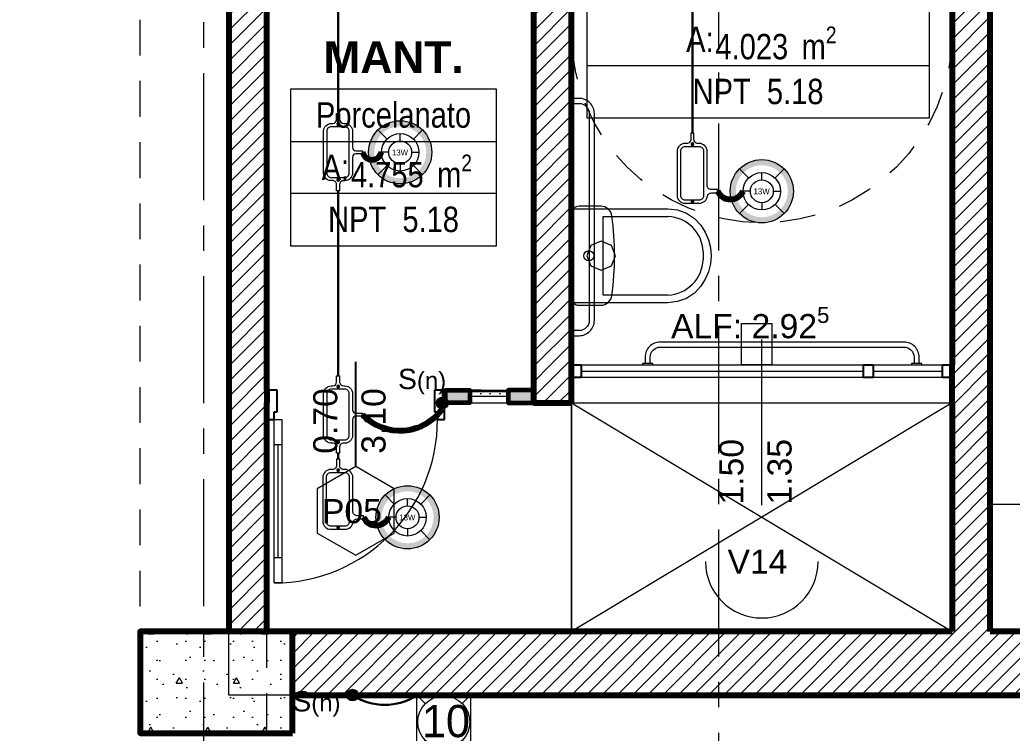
# Model space of a CAD drawing. Header units: inches. Extents: x -38 to 5698, y -33 to 92.
# Drawn here: x 136.096 to 140.007, y 11.3 to 14.11 of the extents above; entities that cross this region are included whole.
import ezdxf
from ezdxf.lldxf.tags import DXFTag

# ---------------------------------------------------------------- set-up
doc = ezdxf.new("R2010")
doc.units = ezdxf.units.IN
doc.header["$MEASUREMENT"] = 0
doc.set_wipeout_variables(frame=1)
for name, pattern in [('CONTINUA', [0]), ('Hidden Line', [0.195611, 0.141111, -0.0545]), ('Oculto', [0.15875, 0.105833, -0.052917]), ('Punto & Raya', [0.65, 0.5, -0.075, 0, -0.075]), ('Rayas', [0.282222, 0.141111, -0.141111]), ('Wipeout_Contour', [1, 0, -1])]:
    doc.linetypes.add(name, pattern=pattern)
for name, color, linetype, lineweight in [('00 IE CKTO TOMAS', 111, 'Rayas', 18), ('01 IE LUM LED AD DN570C', 1, 'Continuous', 13), ('ALUMBRADO_CONDUIT', 30, 'CONDUIT1', 30), ('ALUMBRADO_PVC', 6, 'PVC1', 30), ('Bancas', 1, 'Continuous', 13), ('Cable Alumbrado', 150, 'Continuous', 30), ('CABLEADO EXT.', 3, 'PVCSUBT', 30), ('Simb_Alumbrado', 140, 'CONTINUA', 30)]:
    doc.layers.add(name, color=color, linetype=linetype, lineweight=lineweight)
for name, color, linetype in [('02 _ ARQ _ ALB _ Ejes Generales', 7, 'Continuous'), ('02 _ ARQ _ ZON _ Espacio.3D', 7, 'Continuous'), ('08 _ STR _ EXT _ 06 Columnas', 7, 'Continuous'), ('08 _ STR _ EXT _ 07 Losa Aligerada', 7, 'Continuous'), ('08 _ STR _ EXT _ 09 Vigas', 7, 'Continuous'), ('Acabado - Muros', 7, 'Continuous'), ('Dibujo 2D - General', 7, 'Continuous'), ('Estructura - 04 MURO', 7, 'Continuous'), ('Interior - Sanitarios', 7, 'Continuous'), ('Marcador - Secciones', 251, 'Continuous')]:
    doc.layers.add(name, color=color, linetype=linetype)
doc.styles.add('Annotative', font='arial.ttf')
doc.styles.add('Estilo_Generado_4', font='swisse.ttf')
doc.styles.add('Estilo_Generado_8', font='arialbd.ttf')
doc.styles.add('Estilo_Generado_9', font='ARIALN.TTF')
doc.styles.add('{18b73a54-fa43-428c-adcb-c1c7bbdf2c84}', font='Simplex.shx')
tags = doc.linetypes.add('CONDUIT', pattern='A,1.5,-0.210535,["con",{18b73a54-fa43-428c-adcb-c1c7bbdf2c84},S=0.2,R=0,X=0,Y=-0.065594],-0.702384', length=2.412919).pattern_tags.tags
tags[6] = DXFTag(74, 10)
tags = doc.linetypes.add('CONDUIT1', pattern='A,1,-0.19772,["con",{18b73a54-fa43-428c-adcb-c1c7bbdf2c84},S=0.2,R=0,X=0,Y=-0.065594],-0.593642', length=1.791362).pattern_tags.tags
tags[6] = DXFTag(74, 10)
tags = doc.linetypes.add('PVC1', pattern='A,1,-0.19772,["PVC",{18b73a54-fa43-428c-adcb-c1c7bbdf2c84},S=0.13,R=0,X=0,Y=-0.061851],-0.507647', length=1.705367).pattern_tags.tags
tags[6] = DXFTag(74, 10)
tags = doc.linetypes.add('PVCSUBT', pattern='A,0.6,-0.3,0.6,-0.075691,["PVC",Standard,S=0.2,R=0,X=0,Y=-0.093724],-0.621005', length=2.196696).pattern_tags.tags
tags[10] = DXFTag(74, 10)
pattern_1 = [(45, (92.500015, 3e-09), (-0.030052038, 0.030052038), [])]

# ---------------------------------------------------------------- blocks, each defined once
blk = doc.blocks.new('LUM DN570C')
at = {"layer": '01 IE LUM LED AD DN570C'}
h = blk.add_hatch(color=256, dxfattribs=at)
edge = h.paths.add_edge_path()
edge.add_arc((0, 0), 0.1344, 0, 360)
edge = h.paths.add_edge_path(flags=17)
edge.add_arc((0, 0), 0.1108, 0, 360)
for p, q in [((-0.0561, 0.0563), (-0.0949, 0.0952)), ((0.0561, 0.0563), (0.0949, 0.0952)), ((-0.0561, -0.0563), (-0.0949, -0.0952)), ((0.0561, -0.0563), (0.0949, -0.0952))]:
    blk.add_line(p, q, dxfattribs=at)
at = {"layer": '01 IE LUM LED AD DN570C', "ltscale": 0.4}
for p, q in [((0, 0.0487), (0, 0.0795)), ((-0.0487, 0), (-0.0795, 0)), ((0.0487, 0), (0.0795, 0)), ((0, -0.0487), (0, -0.0795))]:
    blk.add_line(p, q, dxfattribs=at)
at = {"layer": '01 IE LUM LED AD DN570C'}
for radius in [0.1344, 0.0795]:
    blk.add_circle((0, 0), radius, dxfattribs=at)
at = {"layer": '01 IE LUM LED AD DN570C', "ltscale": 0.4}
blk.add_circle((0, 0), 0.0487, dxfattribs=at)
at = {"color": 1, "linetype": 'ByBlock', "lineweight": 80, "insert": (-0.0353, 0.0117), "char_height": 0.025, "width": 0.622217, "attachment_point": 1}
blk.add_mtext('13W ', dxfattribs=at)
blk = doc.blocks.new('CAJA OVAL TIPO L')
at = {"layer": 'Simb_Alumbrado', "lineweight": 13}
blk.add_lwpolyline([(-0.0491, -0.079), (-0.0491, -0.0343, -0.380413), (-0.0258, -0.0088), (-0.0258, -0.0088, 0.341426), (-0.0164, 0.0033), (-0.0164, 0.0236), (-0.0063, 0.0236), (-0.0063, 0.0033, 0.414214), (0.0063, -0.0092), (0.1138, -0.0092, -0.414214), (0.1388, -0.0343), (0.1388, -0.0382, 0.414214), (0.1513, -0.0508), (0.1716, -0.0508), (0.1716, -0.0609), (0.1513, -0.0609, 0.414214), (0.1388, -0.0734), (0.1388, -0.079, -0.414214), (0.1138, -0.104), (-0.0241, -0.104, -0.414214), (-0.0491, -0.079, 0.414214)], format="xyb", dxfattribs=at)
blk.add_lwpolyline([(-0.0241, -0.0199), (0.1138, -0.0199, -0.414214), (0.1282, -0.0343), (0.1282, -0.079, -0.414214), (0.1138, -0.0934), (-0.0241, -0.0934, -0.414214), (-0.0384, -0.079), (-0.0384, -0.0343, -0.414214)], format="xyb", close=True, dxfattribs=at)
for points in [[(-0.0483, -0.0558), (-0.0395, -0.0558)], [(-0.0439, -0.0514), (-0.0439, -0.0602)], [(0.1323, -0.0558), (0.1411, -0.0558)], [(0.1367, -0.0514), (0.1367, -0.0602)]]:
    blk.add_lwpolyline(points, dxfattribs=at)
for centre in [(-0.0439, -0.0558), (0.1367, -0.0558)]:
    blk.add_circle(centre, 0.00438, dxfattribs=at)
blk = doc.blocks.new('oval t')
at = {"layer": 'Simb_Alumbrado', "lineweight": 13}
blk.add_lwpolyline([(0.0141, 0.0102, -0.414214), (0.0041, 0.0202), (0.0041, 0.0416), (-0.0056, 0.0416), (-0.0056, 0.0202, -0.414214), (-0.0156, 0.0102), (-0.0659, 0.0102, 0.414214), (-0.0899, -0.0138), (-0.0899, -0.0183, -0.414214), (-0.1019, -0.0303), (-0.1213, -0.0303), (-0.1213, -0.04), (-0.1016, -0.04, -0.451917), (-0.0897, -0.0535, 0.451917), (-0.0659, -0.0805), (0.0659, -0.0805, 0.414214), (0.0899, -0.0566), (0.0899, -0.0512, -0.398753), (0.1019, -0.0401), (0.1213, -0.0401), (0.1213, -0.0304), (0.1019, -0.0304, -0.368669), (0.0899, -0.0176), (0.0899, -0.0138, 0.414214), (0.0659, 0.0102), (0.0141, 0.0102)], format="xyb", dxfattribs=at)
blk.add_lwpolyline([(-0.0659, 0), (0.0659, 0, -0.414214), (0.0797, -0.0138), (0.0797, -0.0566, -0.414214), (0.0659, -0.0703), (-0.0659, -0.0703, -0.414214), (-0.0797, -0.0566), (-0.0797, -0.0138, -0.414214)], format="xyb", close=True, dxfattribs=at)
for points in [[(-0.0869, -0.031), (-0.0869, -0.0394)], [(0.0879, -0.031), (0.0879, -0.0394)], [(-0.0911, -0.0352), (-0.0828, -0.0352)], [(0.0837, -0.0352), (0.0921, -0.0352)]]:
    blk.add_lwpolyline(points, dxfattribs=at)
for centre in [(-0.0869, -0.0352), (0.0879, -0.0352)]:
    blk.add_circle(centre, 0.00419, dxfattribs=at)
blk = doc.blocks.new('ii3t')
at = {"layer": 'Simb_Alumbrado', "lineweight": 5}
h = blk.add_hatch(color=3, dxfattribs=at)
edge = h.paths.add_edge_path()
edge.add_arc((0, 0), 0.0164, 0, 360)
blk.add_circle((0, 0), 0.0164, dxfattribs=at)
blk = doc.blocks.new('100x100x80 adosado')
at = {"layer": 'Simb_Alumbrado', "lineweight": 13}
blk.add_lwpolyline([(-0.0768, 0.0788), (0.0194, 0.0788), (0.0194, -0.0174), (-0.0768, -0.0174)], close=True, dxfattribs=at)
at = {"layer": 'Simb_Alumbrado', "lineweight": 9}
for points in [[(-0.0768, 0.0788), (-0.0618, 0.0638)], [(0.0043, 0.0638), (0.0194, 0.0788)], [(-0.0768, -0.0174), (-0.0618, -0.0023)], [(0.0043, -0.0023), (0.0194, -0.0174)]]:
    blk.add_lwpolyline(points, dxfattribs=at)
blk.add_circle((-0.0287, 0.0307), 0.0467, dxfattribs=at)
at = {"layer": 'Simb_Alumbrado', "lineweight": 9, "insert": (-0.0677, 0.0612), "char_height": 0.05773, "attachment_point": 1}
blk.add_mtext_dynamic_manual_height_columns('10', width=0.119989, gutter_width=12.5, heights=[0], dxfattribs=at)

msp = doc.modelspace()

# ---------------------------------------------------------------- linework, layer by layer
at = {"layer": '02 _ ARQ _ ALB _ Ejes Generales', "color": 251, "linetype": 'Punto & Raya', "lineweight": 13}
msp.add_line((136.82, 45.9), (136.82, 2.05), dxfattribs=at)
at = {"layer": '02 _ ARQ _ ZON _ Espacio.3D', "color": 252, "linetype": 'Continuous', "lineweight": 13}
for p, q in [((138.33, 14.3408), (138.33, 13.7231)), ((139.6803, 13.7231), (139.6803, 14.3408)), ((139.6803, 13.929), (138.33, 13.929)), ((137.9747, 13.837), (137.1627, 13.837)), ((137.1627, 13.837), (137.1627, 13.2193)), ((137.9747, 13.2193), (137.9747, 13.837)), ((138.33, 13.7231), (139.6803, 13.7231)), ((137.1627, 13.6311), (137.9747, 13.6311)), ((137.9747, 13.4252), (137.1627, 13.4252)), ((137.1627, 13.2193), (137.9747, 13.2193))]:
    msp.add_line(p, q, dxfattribs=at)
at = {"layer": '02 _ ARQ _ ZON _ Espacio.3D', "color": 254, "linetype": 'Continuous', "lineweight": 0, "flags": 128}
msp.add_lwpolyline([(136.0199, 3.7271), (136.87, 3.7271), (136.87, 6.9), (136.57, 6.9), (136.57, 7.2), (136.17, 7.2), (136.17, 7.7), (136.57, 7.7), (136.57, 8.1), (137.07, 8.1), (137.07, 7.2), (143.17, 7.2), (143.17, 7.7), (143.57, 7.7), (143.57, 8.1), (144.07, 8.1), (144.0699, 11.45), (136.92, 11.45), (136.92, 16.1), (136.57, 16.1), (136.57, 16.9), (135.97, 16.9)], dxfattribs=at)
at = {"layer": '02 _ ARQ _ ZON _ Espacio.3D', "color": 9, "linetype": 'Continuous', "lineweight": 5, "flags": 128}
for points in [[(137.07, 16.1), (137.07, 11.6999), (138.27, 11.7), (138.27, 12.6005), (138.12, 12.6005), (138.12, 16.1)], [(139.77, 12.7505), (139.77, 15.3872), (139.17, 15.3872), (139.17, 15.4622), (138.27, 15.4622), (138.27, 12.7505)], [(139.92, 14.9999), (139.92, 11.7), (143.82, 11.7), (143.82, 14.9999)]]:
    msp.add_lwpolyline(points, close=True, dxfattribs=at)
at = {"layer": '08 _ STR _ EXT _ 07 Losa Aligerada', "color": 254, "linetype": 'Continuous', "lineweight": 18, "flags": 128}
msp.add_lwpolyline([(139.77, 11.7), (138.27, 11.7), (138.27, 12.6005), (139.77, 12.6005)], close=True, dxfattribs=at)
at = {"layer": '08 _ STR _ EXT _ 09 Vigas', "color": 251, "linetype": 'Hidden Line', "lineweight": 13}
msp.add_line((136.57, 7.7), (136.57, 16.9), dxfattribs=at)
at = {"layer": 'Interior - Sanitarios', "color": 205, "linetype": 'Continuous', "lineweight": 13}
for p, q in [((138.3949, 13.0255), (138.3949, 13.3355)), ((138.3949, 13.3355), (138.6499, 13.3355)), ((138.3467, 13.2208), (138.33, 13.1805)), ((138.387, 13.2375), (138.3467, 13.2208)), ((138.4273, 13.2208), (138.387, 13.2375)), ((138.444, 13.1805), (138.4273, 13.2208)), ((138.245, 13.1965), (138.245, 13.1645)), ((138.27, 13.1965), (138.245, 13.1965)), ((138.33, 13.1805), (138.3467, 13.1402)), ((138.4273, 13.1402), (138.444, 13.1805)), ((138.7892, 13.1961), (138.7892, 13.1649)), ((138.27, 13.1645), (138.245, 13.1645)), ((138.3467, 13.1402), (138.387, 13.1235)), ((138.387, 13.1235), (138.4273, 13.1402)), ((138.6499, 13.0255), (138.3949, 13.0255)), ((141.87, 12.2), (139.92, 12.2)), ((139.92, 12.2), (139.92, 11.7)), ((141.87, 11.7), (139.92, 11.7))]:
    msp.add_line(p, q, dxfattribs=at)
at = {"layer": 'Interior - Sanitarios', "color": 205, "linetype": 'Continuous', "lineweight": 13, "flags": 128}
for points in [[(138.275, 13.8105), (138.27, 13.8105), (138.27, 13.7705), (138.275, 13.7705), (138.275, 13.8105)], [(138.59, 12.7555), (138.55, 12.7555), (138.55, 12.7505), (138.59, 12.7505), (138.59, 12.7555)]]:
    msp.add_lwpolyline(points, dxfattribs=at)
msp.add_lwpolyline([(138.27, 13.0155, 0.414214), (138.3, 12.9855), (138.3853, 12.9855, 0.375967), (138.4296, 13.0243, 0.066259), (138.4296, 13.3367, 0.375967), (138.3853, 13.3755), (138.3, 13.3755, 0.414214), (138.27, 13.3455)], format="xyb", dxfattribs=at)
for points in [[(138.65, 12.9955), (138.27, 12.9955), (138.27, 13.3655), (138.65, 13.3655), (138.6873, 13.3612), (138.7226, 13.3483), (138.7541, 13.3278), (138.78, 13.3005), (138.7971, 13.2733), (138.8097, 13.2437), (138.8174, 13.2125), (138.82, 13.1805), (138.8174, 13.1485), (138.8097, 13.1173), (138.7971, 13.0877), (138.78, 13.0605), (138.7541, 13.0332), (138.7226, 13.0127), (138.6873, 12.9998)], [(139.06, 12.9135), (139.06, 12.7505), (138.94, 12.7505), (138.94, 12.9135)]]:
    msp.add_lwpolyline(points, close=True, dxfattribs=at)
at = {"layer": 'Interior - Sanitarios', "color": 205, "linetype": 'Continuous', "lineweight": 13}
msp.add_circle((138.338, 13.1805), 0.02, dxfattribs=at)
at = {"layer": 'Interior - Sanitarios', "color": 175, "linetype": 'Continuous', "lineweight": 13}
for centre, start, end in [((138.6431, 13.1894), 2.6117, 87.34), ((138.6431, 13.1716), 272.66, 357.3883)]:
    msp.add_arc(centre, 0.1462, start, end, dxfattribs=at)

# ---------------------------------------------------------------- texts
at = {"layer": '02 _ ARQ _ ZON _ Espacio.3D', "color": 252, "lineweight": 25, "attachment_point": 2}
for s, insert, char_height, style in [('\\A1;{\\pqc;\\pt0;\\fArial Narrow|b0|i0|c0|p34;A: }', (138.776, 14.083), 0.1, 'Estilo_Generado_9'), ('\\A1;{\\pqc;\\pt0,0.3;\\fArial Narrow|b0|i0|c0|p34;4.023\\fArial Narrow|b0|i0|c0|p34;\\A1{\\H.66x;\\S^  ;}\\fArial Narrow|b0|i0|c0|p34; m\\fArial Narrow|b0|i0|c0|p34;\\A1{\\H.66x;\\S2^  ;}}', (139.0757, 14.0835), 0.1, 'Estilo_Generado_9'), ('\\A1;{\\pqc;\\pt0;\\fArial|b1|i0|c0|p34;MANT.}', (137.5687, 14.0254), 0.125, 'Estilo_Generado_8'), ('\\A1;{\\pqc;\\pt0;\\fArial Narrow|b0|i0|c0|p34;NPT  5.18}', (139.0052, 13.8776), 0.1, 'Estilo_Generado_9'), ('\\A1;{\\pqc;\\pt0;\\fArial Narrow|b0|i0|c0|p34;Porcelanato}', (137.5687, 13.7851), 0.1, 'Estilo_Generado_9'), ('\\A1;{\\pqc;\\pt0;\\fArial Narrow|b0|i0|c0|p34;A: }', (137.3396, 13.5792), 0.1, 'Estilo_Generado_9'), ('\\A1;{\\pqc;\\pt0,0.3;\\fArial Narrow|b0|i0|c0|p34;4.755\\fArial Narrow|b0|i0|c0|p34;\\A1{\\H.66x;\\S^  ;}\\fArial Narrow|b0|i0|c0|p34; m\\fArial Narrow|b0|i0|c0|p34;\\A1{\\H.66x;\\S2^  ;}}', (137.6393, 13.5792), 0.1, 'Estilo_Generado_9'), ('\\A1;{\\pqc;\\pt0;\\fArial Narrow|b0|i0|c0|p34;NPT  5.18}', (137.5687, 13.3738), 0.1, 'Estilo_Generado_9')]:
    msp.add_mtext(s, dxfattribs=dict(at, insert=insert, char_height=char_height, style=style))

# ---------------------------------------------------------------- next in the draw order: wipeouts: each hides what was drawn before it
at = {"color": 254, "linetype": 'Wipeout_Contour', "lineweight": 0, "ltscale": 5120.496047}
msp.add_wipeout([(137.07, 6.2), (144.67, 6.2), (144.67, 14.9999), (144.07, 14.9999), (144.07, 7.2), (137.07, 7.2)], dxfattribs=at).dxf.layer = 'Dibujo 2D - General'

# ---------------------------------------------------------------- next in the draw order: linework, layer by layer
at = {"layer": 'Acabado - Muros', "color": 251, "linetype": 'Oculto', "lineweight": 13, "flags": 128}
for points in [[(138.12, 12.6505), (137.77, 12.6505)], [(137.77, 12.6005), (137.77, 12.6505)], [(138.12, 12.6505), (138.12, 12.6005)], [(138.12, 12.6005), (137.77, 12.6005)]]:
    msp.add_lwpolyline(points, dxfattribs=at)
at = {"layer": 'ALUMBRADO_CONDUIT', "color": 30, "lineweight": 30, "ltscale": 0.4, "true_color": 0xf26722}
for p, q in [((137.3502, 15.1115, 0.0001), (137.3502, 13.741, 0.0001)), ((138.7464, 13.664), (138.7464, 14.6516)), ((137.3502, 13.4367, 0.0001), (137.3502, 12.7071, 0.0001)), ((137.3502, 12.4029, 0.0001), (137.3502, 12.3797, 0.0001))]:
    msp.add_line(p, q, dxfattribs=at)
at = {"layer": 'CABLEADO EXT.', "color": 3, "lineweight": 80}
for centre, radius, start, end in [((137.4839, 13.5973, 0.0002), 0.0386, 194.1535, 345.8465), ((138.8962, 13.4585), 0.0556, 205.4571, 334.5429), ((137.594, 12.698, 0.0002), 0.2061, 224.3025, 324.191), ((137.5, 12.1741, 0.0001), 0.0556, 205.4571, 334.5429)]:
    msp.add_arc(centre, radius, start, end, dxfattribs=at)
at = {"layer": 'Estructura - 04 MURO', "color": 165, "linetype": 'Continuous', "lineweight": 15}
for p, q in [((139.02, 12.1974), (139.02, 12.8505)), ((138.3075, 12.7255), (139.4213, 12.7255)), ((139.4588, 12.7255), (139.7325, 12.7255)), ((139.4213, 12.7005), (138.3075, 12.7005)), ((139.7325, 12.7005), (139.4588, 12.7005)), ((137.098, 11.8915), (137.098, 12.5355)), ((137.098, 12.5355), (137.128, 12.5355)), ((137.128, 12.5355), (137.128, 11.8915)), ((137.128, 12.4355), (137.098, 12.4355)), ((137.098, 11.9915), (137.128, 11.9915)), ((137.128, 11.8915), (137.098, 11.8915))]:
    msp.add_line(p, q, dxfattribs=at)
at = {"layer": 'Estructura - 04 MURO', "color": 152, "linetype": 'Continuous', "lineweight": 25}
msp.add_line((137.42, 12.3505), (137.42, 12.763), dxfattribs=at)
at = {"layer": 'Estructura - 04 MURO', "color": 165, "linetype": 'Continuous', "lineweight": 25}
for p, q in [((138.3075, 12.7505), (138.3075, 12.7005)), ((139.4213, 12.7005), (139.4213, 12.7505)), ((139.4213, 12.7505), (139.4588, 12.7505)), ((139.4588, 12.7505), (139.4588, 12.7005)), ((139.7325, 12.7005), (139.7325, 12.7505)), ((139.4588, 12.7005), (139.4213, 12.7005)), ((137.11, 12.5655), (137.11, 12.6505)), ((137.73, 12.6505), (137.73, 12.5655)), ((137.77, 12.6505), (137.73, 12.6505)), ((137.77, 12.5355), (137.77, 12.6505)), ((137.098, 12.5355), (137.098, 12.5655)), ((137.098, 12.5655), (137.11, 12.5655)), ((137.73, 12.5655), (137.742, 12.5655)), ((137.742, 12.5655), (137.742, 12.5355)), ((137.742, 12.5355), (137.77, 12.5355))]:
    msp.add_line(p, q, dxfattribs=at)
at = {"layer": 'Estructura - 04 MURO', "color": 7, "linetype": 'Continuous', "lineweight": 80}
msp.add_line((137.77, 12.6505), (137.77, 12.6005), dxfattribs=at)
at = {"layer": 'Estructura - 04 MURO', "color": 165, "linetype": 'Continuous', "lineweight": 15, "flags": 128}
msp.add_lwpolyline([(137.113, 12.4355), (137.113, 11.9915)], dxfattribs=at)
at = {"layer": 'Estructura - 04 MURO', "color": 251, "linetype": 'Continuous', "lineweight": 13, "flags": 128}
msp.add_lwpolyline([(137.42, 12.0005), (137.5716, 12.088), (137.5716, 12.263), (137.42, 12.3505), (137.2684, 12.263), (137.2684, 12.088)], close=True, dxfattribs=at)
msp.add_lwpolyline([(138.7981, 11.9755, 1), (139.2419, 11.9755, 1)], format="xyb", dxfattribs=at)
at = {"layer": 'Estructura - 04 MURO', "color": 175, "linetype": 'Continuous', "lineweight": 15}
msp.add_arc((137.098, 12.5355), 0.644, 270, 0, dxfattribs=at)
at = {"layer": 'Interior - Sanitarios', "color": 205, "linetype": 'Continuous', "lineweight": 13, "flags": 128}
for points in [[(139.64, 12.7555), (139.64, 12.7805, 0.414214), (139.58, 12.8405), (138.62, 12.8405, 0.414214), (138.56, 12.7805), (138.56, 12.7555)], [(138.58, 12.7555), (138.58, 12.7805, -0.414214), (138.62, 12.8205), (139.58, 12.8205, -0.414214), (139.62, 12.7805), (139.62, 12.7555)]]:
    msp.add_lwpolyline(points, format="xyb", dxfattribs=at)
msp.add_lwpolyline([(139.65, 12.7555), (139.61, 12.7555), (139.61, 12.7505), (139.65, 12.7505), (139.65, 12.7555)], dxfattribs=at)

# ---------------------------------------------------------------- next in the draw order: block references
at = {"layer": '01 IE LUM LED AD DN570C', "color": 1, "lineweight": 5, "xscale": 0.9263905751172247, "yscale": 0.9263905751172247, "zscale": 0.9263905751172247}
for p in [(137.595, 13.5879), (139.02, 13.4346), (139.02, 13.4346), (137.6238, 12.1502, 0.0001)]:
    msp.add_blockref('LUM DN570C', p, dxfattribs=at)
at = {"layer": 'ALUMBRADO_CONDUIT', "linetype": 'CONDUIT', "lineweight": 30, "xscale": -1.253906979044094, "yscale": 1.253906979044094, "zscale": 1.253906979044094, "rotation": 270}
for p in [(138.8164, 13.4488), (137.4202, 12.1645, 0.0001)]:
    msp.add_blockref('CAJA OVAL TIPO L', p, dxfattribs=at)
at = {"layer": 'Bancas', "color": 252, "true_color": 0x939598, "xscale": -1.253906979044094, "yscale": 1.253906979044094, "zscale": 1.253906979044094, "rotation": 270}
for p in [(137.3943, 13.5889, 0.0001), (137.3943, 12.555, 0.0001)]:
    msp.add_blockref('oval t', p, dxfattribs=at)
at = {"layer": 'Cable Alumbrado', "lineweight": 0, "xscale": 1.404578189384958, "yscale": 1.404578189384958, "zscale": 1.404578189384958}
msp.add_blockref('ii3t', (137.7612, 12.6005), dxfattribs=at)

# ---------------------------------------------------------------- next in the draw order: texts
at = {"layer": '00 IE CKTO TOMAS', "insert": (137.5863, 12.6349), "char_height": 0.08, "width": 0.768045, "attachment_point": 7, "style": 'Annotative'}
msp.add_mtext('S{\\H0.84375x;(n)}', dxfattribs=at)
at = {"layer": 'Estructura - 04 MURO', "color": 251, "lineweight": 25, "char_height": 0.095, "attachment_point": 7, "style": 'Estilo_Generado_4'}
for s, insert, rotation in [('\\A1;{\\pql;\\pt0;\\fSwis721 Ex BT|b0|i0|c0|p34;ALF: 2.92\\fSwis721 Ex BT|b0|i0|c0|p34;\\A1{\\H.66x;\\S5^  ;}\\fSwis721 Ex BT|b0|i0|c0|p34;\\fSwis721 Ex BT|b0|i0|c0|p34;}', (138.6623, 12.8279), 360), ('\\A1;{\\pql;\\pt0;\\fSwis721 Ex BT|b0|i0|c0|p34;0.70\\fSwis721 Ex BT|b0|i0|c0|p34;\\A1{\\H.66x;\\S^  ;}\\fSwis721 Ex BT|b0|i0|c0|p34;\\fSwis721 Ex BT|b0|i0|c0|p34;}', (137.375, 12.4005), 90), ('\\A1;{\\pql;\\pt0;\\fSwis721 Ex BT|b0|i0|c0|p34;3.10\\fSwis721 Ex BT|b0|i0|c0|p34;\\A1{\\H.66x;\\S^  ;}\\fSwis721 Ex BT|b0|i0|c0|p34;\\fSwis721 Ex BT|b0|i0|c0|p34;}', (137.565, 12.4005), 90), ('\\A1;{\\pql;\\pt0;\\fSwis721 Ex BT|b0|i0|c0|p34;1.50\\fSwis721 Ex BT|b0|i0|c0|p34;\\A1{\\H.66x;\\S^  ;}\\fSwis721 Ex BT|b0|i0|c0|p34;\\fSwis721 Ex BT|b0|i0|c0|p34;}', (138.975, 12.2005), 90), ('\\A1;{\\pql;\\pt0;\\fSwis721 Ex BT|b0|i0|c0|p34;1.35\\fSwis721 Ex BT|b0|i0|c0|p34;\\A1{\\H.66x;\\S^  ;}\\fSwis721 Ex BT|b0|i0|c0|p34;\\fSwis721 Ex BT|b0|i0|c0|p34;}', (139.165, 12.2005), 90), ('\\A1;{\\pql;\\pt0;\\fSwis721 Ex BT|b0|i0|c0|p34;V14\\fSwis721 Ex BT|b0|i0|c0|p34;\\fSwis721 Ex BT|b0|i0|c0|p34;\\fSwis721 Ex BT|b0|i0|c0|p34;}', (138.8849, 11.928), 360)]:
    msp.add_mtext(s, dxfattribs=dict(at, insert=insert, rotation=rotation))
at = {"layer": 'Estructura - 04 MURO', "color": 251, "lineweight": 25, "insert": (137.2867, 12.1255), "char_height": 0.095, "attachment_point": 7, "style": 'Estilo_Generado_4'}
msp.add_mtext('\\A1;{\\pql;\\pt0;\\fSwis721 Ex BT|b0|i0|c0|p34;P05\\fSwis721 Ex BT|b0|i0|c0|p34;\\fSwis721 Ex BT|b0|i0|c0|p34;\\fSwis721 Ex BT|b0|i0|c0|p34;}', dxfattribs=at)

# ---------------------------------------------------------------- next in the draw order: wipeouts: each hides what was drawn before it
at = {"color": 254, "linetype": 'Wipeout_Contour', "lineweight": 0, "ltscale": 3394.683212}
msp.add_wipeout([(136.92, 11.7), (137.07, 11.7), (137.07, 16.1), (136.92, 16.1)], dxfattribs=at).dxf.layer = 'Estructura - 04 MURO'
at = {"color": 254, "linetype": 'Wipeout_Contour', "lineweight": 0, "ltscale": 3407.831012}
msp.add_wipeout([(137.17, 11.6999), (137.17, 11.4499), (143.47, 11.45), (143.47, 11.7)], dxfattribs=at).dxf.layer = 'Estructura - 04 MURO'

# ---------------------------------------------------------------- next in the draw order: hatches: boundary and pattern name
at = {"layer": '08 _ STR _ EXT _ 06 Columnas', "linetype": 'Continuous', "lineweight": 9}
h = msp.add_hatch(dxfattribs=at)
h.set_pattern_fill('HORMIGÓN_EN_MASA_0002', style=0, pattern_type=2)
h.set_pattern_definition([(0, (92.5, 3e-09), (0, 0.3897114), [0.024375, -0.200625]), (0, (92.6125, 0.19486), (0, 0.3897114), [0.024375, -0.200625]), (60, (92.5, 3e-09), (-0.3375, 0.1948557), [0.024375, -0.200625]), (60, (92.725, 3e-09), (-0.3375, 0.1948557), [0.024375, -0.200625]), (120, (92.5244, 3e-09), (0.3375, 0.1948557), [0.024375, -0.200625]), (120, (92.7494, 3e-09), (0.3375, 0.1948557), [0.024375, -0.200625]), (0, (92.500015, 0.0375), (0, 0.075), [0, -0.075, 0, -0.1125]), (45, (92.537515, 0.0375), (-0.05303301, 0.05303301), [0, -0.05625, 0, -0.09375])])
h.paths.add_polyline_path([(137.17, 11.3), (137.17, 11.7), (136.57, 11.7), (136.57, 11.3)])
at = {"layer": 'Estructura - 04 MURO', "linetype": 'Continuous', "lineweight": 5}
h = msp.add_hatch(dxfattribs=at)
h.set_pattern_fill('LADRILLO_COMÚN_0002', color=252, style=0, pattern_type=2)
h.set_pattern_definition(pattern_1)
h.paths.add_polyline_path([(136.92, 11.7), (137.07, 11.7), (137.07, 16.1), (136.92, 16.1)])
h = msp.add_hatch(dxfattribs=at)
h.set_pattern_fill('LADRILLO_COMÚN_0002', color=252, style=0, pattern_type=2)
h.set_pattern_definition(pattern_1)
h.paths.add_polyline_path([(137.17, 11.6999), (137.17, 11.4499), (143.47, 11.45), (143.47, 11.7)])

# ---------------------------------------------------------------- next in the draw order: linework, layer by layer
at = {"layer": '08 _ STR _ EXT _ 06 Columnas', "color": 7, "linetype": 'Continuous', "lineweight": 80, "flags": 128}
msp.add_lwpolyline([(137.17, 11.3), (137.17, 11.7), (136.57, 11.7), (136.57, 11.3)], close=True, dxfattribs=at)
at = {"layer": '08 _ STR _ EXT _ 09 Vigas', "color": 251, "linetype": 'Hidden Line', "lineweight": 13}
msp.add_line((137.07, 7.7), (137.07, 16.9), dxfattribs=at)
at = {"layer": 'ALUMBRADO_PVC', "linetype": 'PVC1', "ltscale": 0.4}
msp.add_arc((137.5341, 11.6374), 0.2262, 235.9372, 304.064, dxfattribs=at)
at = {"layer": 'Estructura - 04 MURO', "color": 7, "linetype": 'Continuous', "lineweight": 80}
msp.add_line((137.07, 12.6505), (137.07, 12.6005), dxfattribs=at)
at = {"layer": 'Estructura - 04 MURO', "color": 165, "linetype": 'Continuous', "lineweight": 25}
for p, q in [((137.07, 12.6505), (137.07, 12.5355)), ((137.11, 12.6505), (137.07, 12.6505)), ((137.07, 12.5355), (137.098, 12.5355))]:
    msp.add_line(p, q, dxfattribs=at)
at = {"layer": 'Estructura - 04 MURO', "color": 7, "linetype": 'Continuous', "lineweight": 80, "flags": 128}
for points in [[(136.92, 16.1), (136.92, 11.7)], [(137.07, 12.6505), (137.07, 16.1)], [(137.07, 11.7), (137.07, 12.6005)], [(139.77, 11.7), (137.17, 11.6999)], [(143.47, 11.7), (139.92, 11.7)], [(137.17, 11.4499), (143.47, 11.45)]]:
    msp.add_lwpolyline(points, dxfattribs=at)
at = {"layer": 'Marcador - Secciones', "color": 251, "linetype": 'Punto & Raya', "lineweight": 13}
msp.add_line((138.8506, 10.0018), (138.8506, 17.4928), dxfattribs=at)

# ---------------------------------------------------------------- next in the draw order: block references
at = {"layer": 'ALUMBRADO_CONDUIT', "linetype": 'PVC1', "lineweight": 35, "xscale": 2.199856799627834, "yscale": 2.199856799627834, "zscale": 2.199856799627834}
msp.add_blockref('100x100x80 adosado', (137.8298, 11.2765), dxfattribs=at)
at = {"layer": 'Cable Alumbrado', "lineweight": 0, "xscale": 1.404578189384958, "yscale": 1.404578189384958, "zscale": 1.404578189384958}
msp.add_blockref('ii3t', (137.4074, 11.4499), dxfattribs=at)

# ---------------------------------------------------------------- next in the draw order: texts
at = {"layer": '00 IE CKTO TOMAS', "insert": (137.17, 11.3652), "char_height": 0.08, "width": 0.768045, "attachment_point": 7, "style": 'Annotative'}
msp.add_mtext('S{\\H0.84375x;(h)}', dxfattribs=at)

# ---------------------------------------------------------------- next in the draw order: wipeouts: each hides what was drawn before it
at = {"color": 254, "linetype": 'Wipeout_Contour', "lineweight": 0, "ltscale": 3398.393209}
msp.add_wipeout([(137.87, 12.6505), (137.87, 12.6455), (138.02, 12.6455), (138.02, 12.6505)], dxfattribs=at).dxf.layer = 'Acabado - Muros'
at = {"color": 254, "linetype": 'Wipeout_Contour', "lineweight": 0, "ltscale": 3398.391127}
msp.add_wipeout([(137.87, 12.6005), (138.02, 12.6005), (138.02, 12.6255), (137.87, 12.6255)], dxfattribs=at).dxf.layer = 'Acabado - Muros'

# ---------------------------------------------------------------- next in the draw order: linework, layer by layer
at = {"layer": 'Acabado - Muros', "color": 251, "linetype": 'Continuous', "lineweight": 13, "flags": 128}
for points in [[(137.87, 12.6505), (138.02, 12.6505)], [(137.87, 12.6005), (138.02, 12.6005)]]:
    msp.add_lwpolyline(points, dxfattribs=at)

# ---------------------------------------------------------------- next in the draw order: wipeouts: each hides what was drawn before it
at = {"color": 254, "linetype": 'Wipeout_Contour', "lineweight": 0, "ltscale": 3406.055427}
msp.add_wipeout([(139.77, 15.3872), (139.77, 11.7), (139.92, 11.7), (139.92, 15.3872)], dxfattribs=at).dxf.layer = 'Estructura - 04 MURO'

# ---------------------------------------------------------------- next in the draw order: hatches: boundary and pattern name
at = {"layer": 'Estructura - 04 MURO', "linetype": 'Continuous', "lineweight": 5}
h = msp.add_hatch(dxfattribs=at)
h.set_pattern_fill('LADRILLO_COMÚN_0002', color=252, style=0, pattern_type=2)
h.set_pattern_definition(pattern_1)
h.paths.add_polyline_path([(139.77, 15.3872), (139.77, 11.7), (139.92, 11.7), (139.92, 15.3872)])

# ---------------------------------------------------------------- next in the draw order: linework, layer by layer
at = {"layer": 'Estructura - 04 MURO', "color": 165, "linetype": 'Continuous', "lineweight": 25}
for p, q in [((139.7325, 12.7505), (139.77, 12.7505)), ((139.77, 12.7005), (139.7325, 12.7005))]:
    msp.add_line(p, q, dxfattribs=at)
at = {"layer": 'Estructura - 04 MURO', "color": 7, "linetype": 'Continuous', "lineweight": 80}
msp.add_line((139.77, 12.6005), (139.77, 12.7505), dxfattribs=at)
at = {"layer": 'Estructura - 04 MURO', "color": 7, "linetype": 'Continuous', "lineweight": 80, "flags": 128}
for points in [[(139.77, 15.3872), (139.77, 12.7505)], [(139.92, 11.7), (139.92, 14.9999)], [(139.77, 12.6005), (139.77, 11.7)]]:
    msp.add_lwpolyline(points, dxfattribs=at)

# ---------------------------------------------------------------- next in the draw order: wipeouts: each hides what was drawn before it
at = {"color": 254, "linetype": 'Wipeout_Contour', "lineweight": 0, "ltscale": 3398.392465}
msp.add_wipeout([(138.02, 12.6455), (137.87, 12.6455), (137.87, 12.6255), (138.02, 12.6255)], dxfattribs=at).dxf.layer = 'Acabado - Muros'

# ---------------------------------------------------------------- next in the draw order: hatches: boundary and pattern name
at = {"layer": 'Acabado - Muros', "linetype": 'Continuous', "lineweight": 0}
for points in [[(137.77, 12.6505), (137.77, 12.6005), (137.87, 12.6005), (137.87, 12.6505)], [(138.12, 12.6505), (138.02, 12.6505), (138.02, 12.6005), (138.12, 12.6005)]]:
    msp.add_hatch(color=254, dxfattribs=at).paths.add_polyline_path(points)
h = msp.add_hatch(dxfattribs=at)
h.set_pattern_fill('YESO_0002', color=254, style=0, pattern_type=2)
h.set_pattern_definition([(0, (92.500015, 3e-09), (0, 0.0375), [0, -0.0375])])
h.paths.add_polyline_path([(138.02, 12.6455), (137.87, 12.6455), (137.87, 12.6255), (138.02, 12.6255)])

# ---------------------------------------------------------------- next in the draw order: linework, layer by layer
at = {"layer": 'Acabado - Muros', "color": 7, "linetype": 'Continuous', "lineweight": 60, "flags": 128}
for points in [[(137.77, 12.6505), (137.87, 12.6505), (137.87, 12.6005), (137.77, 12.6005)], [(138.12, 12.6505), (138.02, 12.6505), (138.02, 12.6005), (138.12, 12.6005)]]:
    msp.add_lwpolyline(points, close=True, dxfattribs=at)
at = {"layer": 'Acabado - Muros', "color": 7, "linetype": 'Continuous', "lineweight": 13, "flags": 128}
msp.add_lwpolyline([(138.02, 12.6455), (138.02, 12.6255), (137.87, 12.6255), (137.87, 12.6455)], close=True, dxfattribs=at)

# ---------------------------------------------------------------- next in the draw order: wipeouts: each hides what was drawn before it
at = {"color": 254, "linetype": 'Wipeout_Contour', "lineweight": 0, "ltscale": 2549.112487}
msp.add_wipeout([(138.27, 12.7505), (138.12, 12.6005), (138.27, 12.6005)], dxfattribs=at).dxf.layer = 'Estructura - 04 MURO'

# ---------------------------------------------------------------- next in the draw order: hatches: boundary and pattern name
at = {"layer": 'Estructura - 04 MURO', "linetype": 'Continuous', "lineweight": 5}
h = msp.add_hatch(dxfattribs=at)
h.set_pattern_fill('LADRILLO_COMÚN_0002', color=252, style=0, pattern_type=2)
h.set_pattern_definition(pattern_1)
h.paths.add_polyline_path([(138.27, 12.7505), (138.12, 12.6005), (138.27, 12.6005)])

# ---------------------------------------------------------------- next in the draw order: wipeouts: each hides what was drawn before it
at = {"color": 254, "linetype": 'Wipeout_Contour', "lineweight": 0, "ltscale": 2549.979544}
msp.add_wipeout([(138.12, 12.6005), (138.27, 12.7505), (138.12, 12.7505)], dxfattribs=at).dxf.layer = 'Estructura - 04 MURO'

# ---------------------------------------------------------------- next in the draw order: hatches: boundary and pattern name
at = {"layer": 'Estructura - 04 MURO', "linetype": 'Continuous', "lineweight": 5}
h = msp.add_hatch(dxfattribs=at)
h.set_pattern_fill('LADRILLO_COMÚN_0002', color=252, style=0, pattern_type=2)
h.set_pattern_definition(pattern_1)
h.paths.add_polyline_path([(138.12, 12.6005), (138.27, 12.7505), (138.12, 12.7505)])

# ---------------------------------------------------------------- next in the draw order: linework, layer by layer
at = {"layer": 'Dibujo 2D - General', "color": 252, "linetype": 'Continuous', "lineweight": 13}
for p, q in [((138.27, 12.6005), (138.27, 11.7)), ((139.77, 12.6005), (138.27, 11.7)), ((138.27, 12.6005), (139.77, 11.7))]:
    msp.add_line(p, q, dxfattribs=at)
at = {"layer": 'Estructura - 04 MURO', "color": 165, "linetype": 'Continuous', "lineweight": 25}
msp.add_line((138.3075, 12.7005), (138.27, 12.7005), dxfattribs=at)
at = {"layer": 'Estructura - 04 MURO', "color": 165, "linetype": 'Continuous', "lineweight": 15}
msp.add_line((138.27, 12.6005), (139.77, 12.6005), dxfattribs=at)
at = {"layer": 'Estructura - 04 MURO', "color": 7, "linetype": 'Continuous', "lineweight": 80, "flags": 128}
msp.add_lwpolyline([(138.12, 12.6005), (138.27, 12.6005)], dxfattribs=at)

# ---------------------------------------------------------------- next in the draw order: wipeouts: each hides what was drawn before it
at = {"color": 254, "linetype": 'Wipeout_Contour', "lineweight": 0, "ltscale": 3399.512853}
msp.add_wipeout([(138.12, 16.1), (138.12, 12.7505), (138.27, 12.7505), (138.27, 16.1)], dxfattribs=at).dxf.layer = 'Estructura - 04 MURO'

# ---------------------------------------------------------------- next in the draw order: hatches: boundary and pattern name
at = {"layer": 'Estructura - 04 MURO', "linetype": 'Continuous', "lineweight": 5}
h = msp.add_hatch(dxfattribs=at)
h.set_pattern_fill('LADRILLO_COMÚN_0002', color=252, style=0, pattern_type=2)
h.set_pattern_definition(pattern_1)
h.paths.add_polyline_path([(138.12, 16.1), (138.12, 12.7505), (138.27, 12.7505), (138.27, 16.1)])

# ---------------------------------------------------------------- next in the draw order: linework, layer by layer
at = {"layer": 'Dibujo 2D - General', "color": 20, "linetype": 'Hidden Line', "lineweight": 5}
msp.add_circle((139.02, 14.0601), 0.75, dxfattribs=at)
at = {"layer": 'Estructura - 04 MURO', "color": 7, "linetype": 'Continuous', "lineweight": 80}
msp.add_line((138.27, 12.6005), (138.27, 15.3872), dxfattribs=at)
at = {"layer": 'Estructura - 04 MURO', "color": 165, "linetype": 'Continuous', "lineweight": 15}
msp.add_line((138.27, 12.7505), (139.77, 12.7505), dxfattribs=at)
at = {"layer": 'Estructura - 04 MURO', "color": 165, "linetype": 'Continuous', "lineweight": 25}
msp.add_line((138.27, 12.7505), (138.3075, 12.7505), dxfattribs=at)
at = {"layer": 'Estructura - 04 MURO', "color": 7, "linetype": 'Continuous', "lineweight": 80, "flags": 128}
msp.add_lwpolyline([(138.12, 16.1), (138.12, 12.6005)], dxfattribs=at)
at = {"layer": 'Interior - Sanitarios', "color": 205, "linetype": 'Continuous', "lineweight": 13, "flags": 128}
for points in [[(138.275, 12.8655), (138.3, 12.8655, 0.414214), (138.36, 12.9255), (138.36, 13.7405, 0.414214), (138.3, 13.8005), (138.275, 13.8005)], [(138.275, 13.7805), (138.3, 13.7805, -0.414214), (138.34, 13.7405), (138.34, 12.9255, -0.414214), (138.3, 12.8855), (138.275, 12.8855)]]:
    msp.add_lwpolyline(points, format="xyb", dxfattribs=at)
msp.add_lwpolyline([(138.275, 12.8955), (138.27, 12.8955), (138.27, 12.8555), (138.275, 12.8555), (138.275, 12.8955)], dxfattribs=at)

doc.saveas('drawing.dxf')
